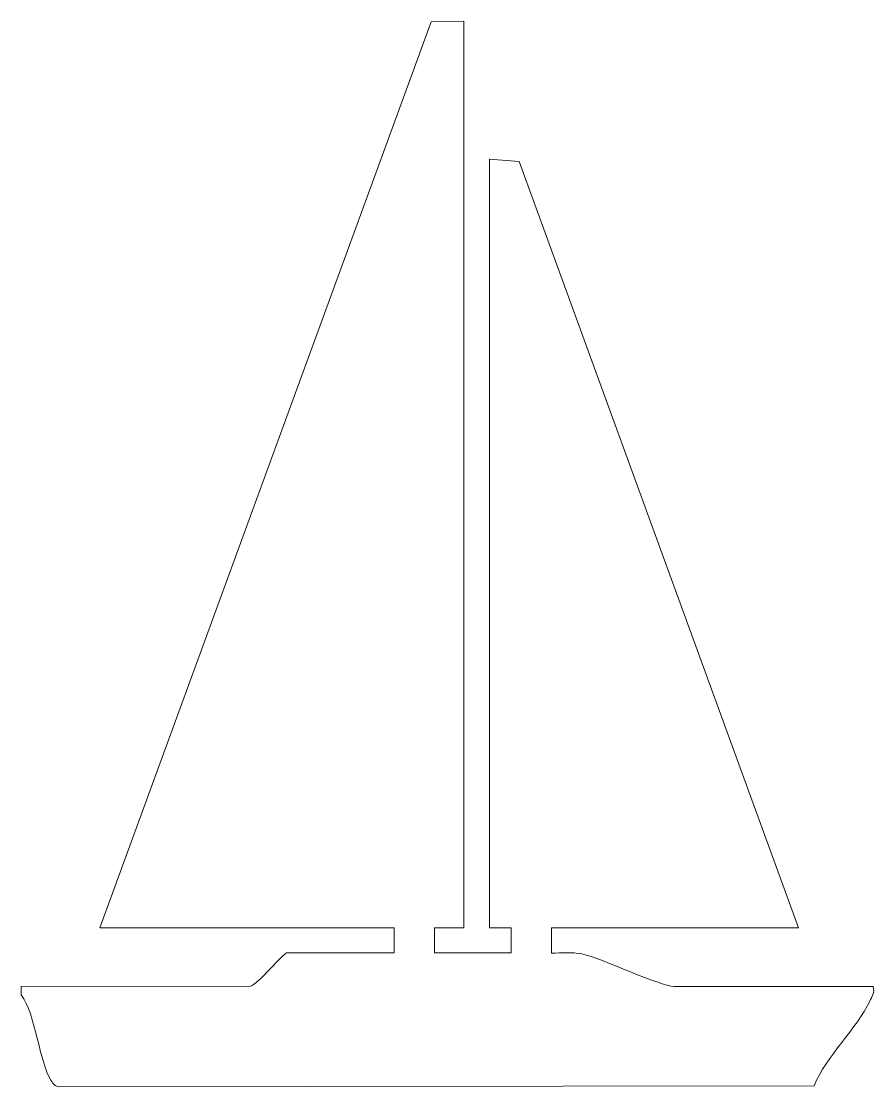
# Model space of a CAD drawing. Header units: millimetres. Extents: x 0 to 400, y -550 to -50.
import ezdxf

# ---------------------------------------------------------------- set-up
doc = ezdxf.new("R2010")
doc.units = ezdxf.units.MM
doc.header["$MEASUREMENT"] = 0
doc.layers.add('Layer 1', color=7, linetype='Continuous', lineweight=0)

# ---------------------------------------------------------------- blocks, each defined once
blk = doc.blocks.new('Block_0')
at = {"layer": 'Layer 1', "color": 250, "lineweight": 18, "true_color": 0x231f20}
blk.add_open_spline([(0, -502.94), (0, -502.94), (107.21, -502.89), (107.21, -502.89), (110.79, -502.34), (123.15, -487.25), (124.41, -487.25), (124.41, -487.25), (175.03, -487.25), (175.03, -487.25), (175.03, -487.25), (175.03, -475.49), (175.03, -475.49), (175.03, -475.49), (36.89, -475.49), (36.89, -475.49), (36.89, -475.49), (192.38, -50.23), (192.38, -50.23), (192.38, -50.23), (200, -50.11), (200, -50.11), (200, -50.11), (207.63, -50), (207.63, -50), (207.63, -50), (207.63, -475.49), (207.63, -475.49), (207.63, -475.49), (193.89, -475.48), (193.89, -475.48), (193.89, -475.48), (193.9, -487.25), (193.9, -487.25), (193.9, -487.25), (229.94, -487.25), (229.94, -487.25), (229.94, -487.25), (229.95, -475.48), (229.95, -475.48), (229.95, -475.48), (219.64, -475.49), (219.64, -475.49), (219.64, -475.49), (219.64, -114.71), (219.64, -114.71), (219.64, -114.71), (233.56, -115.86), (233.56, -115.86), (233.56, -115.86), (364.64, -475.49), (364.64, -475.49), (364.64, -475.49), (248.81, -475.49), (248.81, -475.49), (248.81, -475.49), (248.81, -487.26), (248.81, -487.26), (253.52, -487.39), (258.3, -486.71), (262.99, -487.72), (272.75, -489.82), (299.93, -502.94), (306.3, -502.94), (306.3, -502.94), (399.82, -502.94), (399.82, -502.94), (400.47, -506.14), (399.25, -507.48), (398.14, -509.85), (392.13, -522.74), (377.77, -535.56), (372, -549.56), (372, -549.56), (18.02, -550), (18.02, -550), (15.86, -549.95), (15.02, -548.69), (13.88, -546.89), (8.47, -538.38), (6.71, -516.21), (0, -506.86), (0, -506.86), (0, -502.94), (0, -502.94)], degree=3, knots=[0, 0, 0, 0, 1, 1, 1, 2, 2, 2, 3, 3, 3, 4, 4, 4, 5, 5, 5, 6, 6, 6, 7, 7, 7, 8, 8, 8, 9, 9, 9, 10, 10, 10, 11, 11, 11, 12, 12, 12, 13, 13, 13, 14, 14, 14, 15, 15, 15, 16, 16, 16, 17, 17, 17, 18, 18, 18, 19, 19, 19, 20, 20, 20, 21, 21, 21, 22, 22, 22, 23, 23, 23, 24, 24, 24, 25, 25, 25, 26, 26, 26, 27, 27, 27, 28, 28, 28, 28], dxfattribs=at)

msp = doc.modelspace()

# ---------------------------------------------------------------- block references
at = {"layer": 'Layer 1'}
msp.add_blockref('Block_0', (0, 0), dxfattribs=at)

doc.saveas('drawing.dxf')
